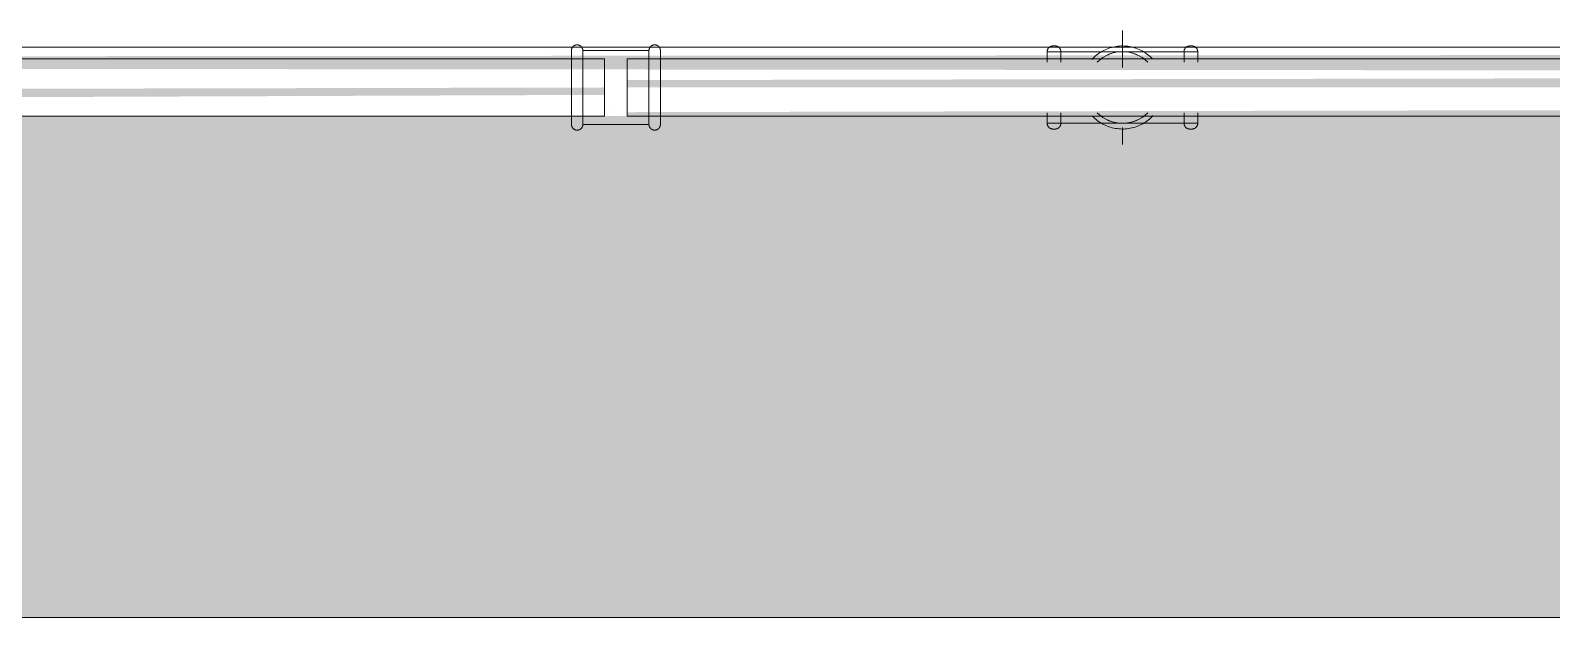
# Model space of a CAD drawing. Header units: metres. Extents: x 5 to 242, y -3 to 162.
# Drawn here: x 180.602 to 181.269, y 107.214 to 107.471 of the extents above; entities that cross this region are included whole.
import ezdxf

# ---------------------------------------------------------------- set-up
doc = ezdxf.new("R2010")
doc.units = ezdxf.units.M
doc.layers.add('1053_ARQ_BASE_MATADOURO_2_dwg', color=7, linetype='Continuous', lineweight=5, true_color=0x767676)
for name, color, linetype, lineweight in [('A-PISO', 7, 'Continuous', 5), ('A-WALL', 7, 'Continuous', 9), ('P-PIPE', 7, 'Continuous', 5), ('P-PIPE-CNTR', 7, 'Continuous', 5)]:
    doc.layers.add(name, color=color, linetype=linetype, lineweight=lineweight)

# ---------------------------------------------------------------- blocks, each defined once
blk = doc.blocks.new('AÇO_Luva - AÇO_Luva-V104-TÉRREO 1_20')
at = {"layer": 'P-PIPE'}
for p, q in [((0.005, 0.0162), (0.034, 0.0162)), ((0.005, 0.0162), (0.005, -0.0162)), ((0.005, 0.0162), (0.005, 0.01146)), ((0.034, 0.0162), (0.034, -0.0162)), ((0.034, 0.0162), (0.034, 0.01146)), ((0.005, -0.01146), (0.005, -0.0162)), ((0.034, -0.01146), (0.034, -0.0162)), ((0.034, -0.0162), (0.005, -0.0162))]:
    blk.add_line(p, q, dxfattribs=at)
at = {"layer": 'P-PIPE', "flags": 128}
for points in [[(0.005, 0.0162), (0.005, 0.0163), (0.00499, 0.0164), (0.00498, 0.0165), (0.00497, 0.0166), (0.00495, 0.0167), (0.00493, 0.01679), (0.0049, 0.01689), (0.00487, 0.01699), (0.00484, 0.01708), (0.0048, 0.01717), (0.00476, 0.01726), (0.00472, 0.01735), (0.00467, 0.01744), (0.00462, 0.01753), (0.00456, 0.01761), (0.00451, 0.01769), (0.00444, 0.01777), (0.00438, 0.01785), (0.00431, 0.01792), (0.00424, 0.01799), (0.00417, 0.01806), (0.00409, 0.01813), (0.00401, 0.01819), (0.00393, 0.01825), (0.00385, 0.0183), (0.00377, 0.01836), (0.00368, 0.0184), (0.00359, 0.01845), (0.0035, 0.01849), (0.00341, 0.01853), (0.00331, 0.01856), (0.00322, 0.0186), (0.00312, 0.01862), (0.00302, 0.01864), (0.00292, 0.01866), (0.00283, 0.01868), (0.00273, 0.01869), (0.00263, 0.0187), (0.00253, 0.0187), (0.00243, 0.0187), (0.00233, 0.01869), (0.00223, 0.01869), (0.00213, 0.01867), (0.00203, 0.01866), (0.00193, 0.01863), (0.00184, 0.01861), (0.00174, 0.01858), (0.00164, 0.01855), (0.00155, 0.01851), (0.00146, 0.01847), (0.00137, 0.01843), (0.00128, 0.01838), (0.00119, 0.01833), (0.00111, 0.01828), (0.00103, 0.01822), (0.00095, 0.01816), (0.00087, 0.0181), (0.0008, 0.01803), (0.00073, 0.01796), (0.00066, 0.01789), (0.00059, 0.01781), (0.00053, 0.01774), (0.00047, 0.01766), (0.00041, 0.01757), (0.00036, 0.01749), (0.00031, 0.0174), (0.00026, 0.01731), (0.00022, 0.01722), (0.00018, 0.01713), (0.00014, 0.01704), (0.00011, 0.01694), (0.00009, 0.01685), (0.00006, 0.01675), (0.00004, 0.01665), (0.00003, 0.01655), (0.00001, 0.01645), (0, 0.01635), (0, 0.01625), (0, 0.0162)], [(0, -0.01619), (0, -0.01615), (0, -0.01608), (0, -0.01599), (0, -0.01588), (0, -0.01574), (0, -0.01557), (0, -0.01538), (0, -0.01516), (0, -0.01492), (0, -0.01466), (0, -0.01437), (0, -0.01406), (0, -0.01373), (0, -0.01337), (0, -0.01299), (0, -0.0126), (0, -0.01218), (0, -0.01174), (0, -0.01129), (0, -0.01081), (0, -0.01032), (0, -0.00981), (0, -0.00929), (0, -0.00875), (0, -0.0082), (0, -0.00764), (0, -0.00706), (0, -0.00647), (0, -0.00587), (0, -0.00526), (0, -0.00464), (0, -0.00402), (0, -0.00339), (0, -0.00275), (0, -0.00211), (0, -0.00147), (0, -0.00082), (0, -0.00017), (0, 0.00047), (0, 0.00112), (0, 0.00177), (0, 0.00241), (0, 0.00305), (0, 0.00368), (0, 0.00431), (0, 0.00493), (0, 0.00554), (0, 0.00615), (0, 0.00674), (0, 0.00733), (0, 0.0079), (0, 0.00846), (0, 0.009), (0, 0.00953), (0, 0.01005), (0, 0.01055), (0, 0.01103), (0, 0.0115), (0, 0.01195), (0, 0.01237), (0, 0.01278), (0, 0.01317), (0, 0.01354), (0, 0.01388), (0, 0.0142), (0, 0.0145), (0, 0.01478), (0, 0.01503), (0, 0.01526), (0, 0.01547), (0, 0.01565), (0, 0.0158), (0, 0.01593), (0, 0.01604), (0, 0.01612), (0, 0.01617), (0, 0.0162)], [(0, 0.01619), (0, 0.01615), (0, 0.01608), (0, 0.01599), (0, 0.01588), (0, 0.01574), (0, 0.01557), (0, 0.01538), (0, 0.01516), (0, 0.01492), (0, 0.01466), (0, 0.01437), (0, 0.01406), (0, 0.01373), (0, 0.01337), (0, 0.01299), (0, 0.0126), (0, 0.01218)], [(0.005, 0.01237), (0.005, 0.01278), (0.005, 0.01317), (0.005, 0.01354), (0.005, 0.01388), (0.005, 0.0142), (0.005, 0.0145), (0.005, 0.01478), (0.005, 0.01503), (0.005, 0.01526), (0.005, 0.01547), (0.005, 0.01565), (0.005, 0.0158), (0.005, 0.01593), (0.005, 0.01604), (0.005, 0.01612), (0.005, 0.01617), (0.005, 0.0162)], [(0.005, 0.01619), (0.005, 0.01615), (0.005, 0.01608), (0.005, 0.01599), (0.005, 0.01588), (0.005, 0.01574), (0.005, 0.01557), (0.005, 0.01538), (0.005, 0.01516), (0.005, 0.01492), (0.005, 0.01466), (0.005, 0.01437), (0.005, 0.01406), (0.005, 0.01373), (0.005, 0.01337), (0.005, 0.01299), (0.005, 0.0126), (0.005, 0.01218), (0.005, 0.01174), (0.005, 0.01129), (0.005, 0.01081), (0.005, 0.01032), (0.005, 0.00981), (0.005, 0.00929), (0.005, 0.00875), (0.005, 0.0082), (0.005, 0.00764), (0.005, 0.00706), (0.005, 0.00647), (0.005, 0.00587), (0.005, 0.00526), (0.005, 0.00464), (0.005, 0.00402), (0.005, 0.00339), (0.005, 0.00275), (0.005, 0.00211), (0.005, 0.00147), (0.005, 0.00082), (0.005, 0.00017), (0.005, -0.00047), (0.005, -0.00112), (0.005, -0.00177), (0.005, -0.00241), (0.005, -0.00305), (0.005, -0.00368), (0.005, -0.00431), (0.005, -0.00493), (0.005, -0.00554), (0.005, -0.00615), (0.005, -0.00674), (0.005, -0.00733), (0.005, -0.0079), (0.005, -0.00846), (0.005, -0.009), (0.005, -0.00953), (0.005, -0.01005), (0.005, -0.01055), (0.005, -0.01103), (0.005, -0.0115), (0.005, -0.01195), (0.005, -0.01237), (0.005, -0.01278), (0.005, -0.01317), (0.005, -0.01354), (0.005, -0.01388), (0.005, -0.0142), (0.005, -0.0145), (0.005, -0.01478), (0.005, -0.01503), (0.005, -0.01526), (0.005, -0.01547), (0.005, -0.01565), (0.005, -0.0158), (0.005, -0.01593), (0.005, -0.01604), (0.005, -0.01612), (0.005, -0.01617), (0.005, -0.0162)], [(0.039, 0.0162), (0.039, 0.0163), (0.03899, 0.0164), (0.03898, 0.0165), (0.03897, 0.0166), (0.03895, 0.0167), (0.03893, 0.01679), (0.0389, 0.01689), (0.03887, 0.01699), (0.03884, 0.01708), (0.0388, 0.01717), (0.03876, 0.01726), (0.03872, 0.01735), (0.03867, 0.01744), (0.03862, 0.01753), (0.03856, 0.01761), (0.03851, 0.01769), (0.03844, 0.01777), (0.03838, 0.01785), (0.03831, 0.01792), (0.03824, 0.01799), (0.03817, 0.01806), (0.03809, 0.01813), (0.03801, 0.01819), (0.03793, 0.01825), (0.03785, 0.0183), (0.03777, 0.01836), (0.03768, 0.0184), (0.03759, 0.01845), (0.0375, 0.01849), (0.03741, 0.01853), (0.03731, 0.01856), (0.03722, 0.0186), (0.03712, 0.01862), (0.03702, 0.01864), (0.03692, 0.01866), (0.03683, 0.01868), (0.03673, 0.01869), (0.03663, 0.0187), (0.03653, 0.0187), (0.03643, 0.0187), (0.03633, 0.01869), (0.03623, 0.01869), (0.03613, 0.01867), (0.03603, 0.01866), (0.03593, 0.01863), (0.03584, 0.01861), (0.03574, 0.01858), (0.03564, 0.01855), (0.03555, 0.01851), (0.03546, 0.01847), (0.03537, 0.01843), (0.03528, 0.01838), (0.03519, 0.01833), (0.03511, 0.01828), (0.03503, 0.01822), (0.03495, 0.01816), (0.03487, 0.0181), (0.0348, 0.01803), (0.03473, 0.01796), (0.03466, 0.01789), (0.03459, 0.01781), (0.03453, 0.01774), (0.03447, 0.01766), (0.03441, 0.01757), (0.03436, 0.01749), (0.03431, 0.0174), (0.03426, 0.01731), (0.03422, 0.01722), (0.03418, 0.01713), (0.03414, 0.01704), (0.03411, 0.01694), (0.03409, 0.01685), (0.03406, 0.01675), (0.03404, 0.01665), (0.03403, 0.01655), (0.03401, 0.01645), (0.034, 0.01635), (0.034, 0.01625), (0.034, 0.0162)], [(0.034, -0.01619), (0.034, -0.01615), (0.034, -0.01608), (0.034, -0.01599), (0.034, -0.01588), (0.034, -0.01574), (0.034, -0.01557), (0.034, -0.01538), (0.034, -0.01516), (0.034, -0.01492), (0.034, -0.01466), (0.034, -0.01437), (0.034, -0.01406), (0.034, -0.01373), (0.034, -0.01337), (0.034, -0.01299), (0.034, -0.0126), (0.034, -0.01218), (0.034, -0.01174), (0.034, -0.01129), (0.034, -0.01081), (0.034, -0.01032), (0.034, -0.00981), (0.034, -0.00929), (0.034, -0.00875), (0.034, -0.0082), (0.034, -0.00764), (0.034, -0.00706), (0.034, -0.00647), (0.034, -0.00587), (0.034, -0.00526), (0.034, -0.00464), (0.034, -0.00402), (0.034, -0.00339), (0.034, -0.00275), (0.034, -0.00211), (0.034, -0.00147), (0.034, -0.00082), (0.034, -0.00017), (0.034, 0.00047), (0.034, 0.00112), (0.034, 0.00177), (0.034, 0.00241), (0.034, 0.00305), (0.034, 0.00368), (0.034, 0.00431), (0.034, 0.00493), (0.034, 0.00554), (0.034, 0.00615), (0.034, 0.00674), (0.034, 0.00733), (0.034, 0.0079), (0.034, 0.00846), (0.034, 0.009), (0.034, 0.00953), (0.034, 0.01005), (0.034, 0.01055), (0.034, 0.01103), (0.034, 0.0115), (0.034, 0.01195), (0.034, 0.01237), (0.034, 0.01278), (0.034, 0.01317), (0.034, 0.01354), (0.034, 0.01388), (0.034, 0.0142), (0.034, 0.0145), (0.034, 0.01478), (0.034, 0.01503), (0.034, 0.01526), (0.034, 0.01547), (0.034, 0.01565), (0.034, 0.0158), (0.034, 0.01593), (0.034, 0.01604), (0.034, 0.01612), (0.034, 0.01617), (0.034, 0.0162)], [(0.034, 0.01619), (0.034, 0.01615), (0.034, 0.01608), (0.034, 0.01599), (0.034, 0.01588), (0.034, 0.01574), (0.034, 0.01557), (0.034, 0.01538), (0.034, 0.01516), (0.034, 0.01492), (0.034, 0.01466), (0.034, 0.01437), (0.034, 0.01406), (0.034, 0.01373), (0.034, 0.01337), (0.034, 0.01299), (0.034, 0.0126), (0.034, 0.01218)], [(0.039, 0.01237), (0.039, 0.01278), (0.039, 0.01317), (0.039, 0.01354), (0.039, 0.01388), (0.039, 0.0142), (0.039, 0.0145), (0.039, 0.01478), (0.039, 0.01503), (0.039, 0.01526), (0.039, 0.01547), (0.039, 0.01565), (0.039, 0.0158), (0.039, 0.01593), (0.039, 0.01604), (0.039, 0.01612), (0.039, 0.01617), (0.039, 0.0162)], [(0.039, 0.01619), (0.039, 0.01615), (0.039, 0.01608), (0.039, 0.01599), (0.039, 0.01588), (0.039, 0.01574), (0.039, 0.01557), (0.039, 0.01538), (0.039, 0.01516), (0.039, 0.01492), (0.039, 0.01466), (0.039, 0.01437), (0.039, 0.01406), (0.039, 0.01373), (0.039, 0.01337), (0.039, 0.01299), (0.039, 0.0126), (0.039, 0.01218), (0.039, 0.01174), (0.039, 0.01129), (0.039, 0.01081), (0.039, 0.01032), (0.039, 0.00981), (0.039, 0.00929), (0.039, 0.00875), (0.039, 0.0082), (0.039, 0.00764), (0.039, 0.00706), (0.039, 0.00647), (0.039, 0.00587), (0.039, 0.00526), (0.039, 0.00464), (0.039, 0.00402), (0.039, 0.00339), (0.039, 0.00275), (0.039, 0.00211), (0.039, 0.00147), (0.039, 0.00082), (0.039, 0.00017), (0.039, -0.00047), (0.039, -0.00112), (0.039, -0.00177), (0.039, -0.00241), (0.039, -0.00305), (0.039, -0.00368), (0.039, -0.00431), (0.039, -0.00493), (0.039, -0.00554), (0.039, -0.00615), (0.039, -0.00674), (0.039, -0.00733), (0.039, -0.0079), (0.039, -0.00846), (0.039, -0.009), (0.039, -0.00953), (0.039, -0.01005), (0.039, -0.01055), (0.039, -0.01103), (0.039, -0.0115), (0.039, -0.01195), (0.039, -0.01237), (0.039, -0.01278), (0.039, -0.01317), (0.039, -0.01354), (0.039, -0.01388), (0.039, -0.0142), (0.039, -0.0145), (0.039, -0.01478), (0.039, -0.01503), (0.039, -0.01526), (0.039, -0.01547), (0.039, -0.01565), (0.039, -0.0158), (0.039, -0.01593), (0.039, -0.01604), (0.039, -0.01612), (0.039, -0.01617), (0.039, -0.0162)], [(0, -0.01237), (0, -0.01278), (0, -0.01317), (0, -0.01354), (0, -0.01388), (0, -0.0142), (0, -0.0145), (0, -0.01478), (0, -0.01503), (0, -0.01526), (0, -0.01547), (0, -0.01565), (0, -0.0158), (0, -0.01593), (0, -0.01604), (0, -0.01612), (0, -0.01617), (0, -0.0162)], [(0.005, -0.01619), (0.005, -0.01615), (0.005, -0.01608), (0.005, -0.01599), (0.005, -0.01588), (0.005, -0.01574), (0.005, -0.01557), (0.005, -0.01538), (0.005, -0.01516), (0.005, -0.01492), (0.005, -0.01466), (0.005, -0.01437), (0.005, -0.01406), (0.005, -0.01373), (0.005, -0.01337), (0.005, -0.01299), (0.005, -0.0126), (0.005, -0.01218)], [(0.034, -0.01237), (0.034, -0.01278), (0.034, -0.01317), (0.034, -0.01354), (0.034, -0.01388), (0.034, -0.0142), (0.034, -0.0145), (0.034, -0.01478), (0.034, -0.01503), (0.034, -0.01526), (0.034, -0.01547), (0.034, -0.01565), (0.034, -0.0158), (0.034, -0.01593), (0.034, -0.01604), (0.034, -0.01612), (0.034, -0.01617), (0.034, -0.0162)], [(0.039, -0.01619), (0.039, -0.01615), (0.039, -0.01608), (0.039, -0.01599), (0.039, -0.01588), (0.039, -0.01574), (0.039, -0.01557), (0.039, -0.01538), (0.039, -0.01516), (0.039, -0.01492), (0.039, -0.01466), (0.039, -0.01437), (0.039, -0.01406), (0.039, -0.01373), (0.039, -0.01337), (0.039, -0.01299), (0.039, -0.0126), (0.039, -0.01218)], [(0, -0.0162), (0, -0.0163), (0.00001, -0.0164), (0.00002, -0.0165), (0.00003, -0.0166), (0.00005, -0.0167), (0.00007, -0.01679), (0.0001, -0.01689), (0.00013, -0.01699), (0.00016, -0.01708), (0.0002, -0.01717), (0.00024, -0.01726), (0.00028, -0.01735), (0.00033, -0.01744), (0.00038, -0.01753)], [(0.00039, -0.01754), (0.00044, -0.01761), (0.00049, -0.01769), (0.00056, -0.01777), (0.00062, -0.01785), (0.00069, -0.01792), (0.00076, -0.01799), (0.00083, -0.01806), (0.00091, -0.01813), (0.00099, -0.01819), (0.00107, -0.01825), (0.00115, -0.0183), (0.00123, -0.01836), (0.00132, -0.0184), (0.00141, -0.01845), (0.0015, -0.01849), (0.00159, -0.01853), (0.00169, -0.01856), (0.00178, -0.0186), (0.00188, -0.01862), (0.00198, -0.01864), (0.00208, -0.01866), (0.00217, -0.01868), (0.00227, -0.01869), (0.00237, -0.0187), (0.00247, -0.0187), (0.00257, -0.0187), (0.00267, -0.01869), (0.00277, -0.01869), (0.00287, -0.01867), (0.00297, -0.01866), (0.00307, -0.01863), (0.00316, -0.01861), (0.00326, -0.01858), (0.00336, -0.01855), (0.00345, -0.01851), (0.00354, -0.01847), (0.00363, -0.01843), (0.00372, -0.01838), (0.00381, -0.01833), (0.00389, -0.01828), (0.00397, -0.01822), (0.00405, -0.01816), (0.00413, -0.0181), (0.0042, -0.01803), (0.00427, -0.01796), (0.00434, -0.01789), (0.00441, -0.01781), (0.00447, -0.01774), (0.00453, -0.01766), (0.00459, -0.01757), (0.00464, -0.01749), (0.00469, -0.0174), (0.00474, -0.01731), (0.00478, -0.01722), (0.00482, -0.01713), (0.00486, -0.01704), (0.00489, -0.01694), (0.00491, -0.01685), (0.00494, -0.01675), (0.00496, -0.01665), (0.00497, -0.01655), (0.00499, -0.01645), (0.005, -0.01635), (0.005, -0.01625), (0.005, -0.0162)], [(0.034, -0.0162), (0.034, -0.0163), (0.03401, -0.0164), (0.03402, -0.0165), (0.03403, -0.0166), (0.03405, -0.0167), (0.03407, -0.01679), (0.0341, -0.01689), (0.03413, -0.01699), (0.03416, -0.01708), (0.0342, -0.01717), (0.03424, -0.01726), (0.03428, -0.01735), (0.03433, -0.01744), (0.03438, -0.01753)], [(0.03439, -0.01754), (0.03444, -0.01761), (0.03449, -0.01769), (0.03456, -0.01777), (0.03462, -0.01785), (0.03469, -0.01792), (0.03476, -0.01799), (0.03483, -0.01806), (0.03491, -0.01813), (0.03499, -0.01819), (0.03507, -0.01825), (0.03515, -0.0183), (0.03523, -0.01836), (0.03532, -0.0184), (0.03541, -0.01845), (0.0355, -0.01849), (0.03559, -0.01853), (0.03569, -0.01856), (0.03578, -0.0186), (0.03588, -0.01862), (0.03598, -0.01864), (0.03608, -0.01866), (0.03617, -0.01868), (0.03627, -0.01869), (0.03637, -0.0187), (0.03647, -0.0187), (0.03657, -0.0187), (0.03667, -0.01869), (0.03677, -0.01869), (0.03687, -0.01867), (0.03697, -0.01866), (0.03707, -0.01863), (0.03716, -0.01861), (0.03726, -0.01858), (0.03736, -0.01855), (0.03745, -0.01851), (0.03754, -0.01847), (0.03763, -0.01843), (0.03772, -0.01838), (0.03781, -0.01833), (0.03789, -0.01828), (0.03797, -0.01822), (0.03805, -0.01816), (0.03813, -0.0181), (0.0382, -0.01803), (0.03827, -0.01796), (0.03834, -0.01789), (0.03841, -0.01781), (0.03847, -0.01774), (0.03853, -0.01766), (0.03859, -0.01757), (0.03864, -0.01749), (0.03869, -0.0174), (0.03874, -0.01731), (0.03878, -0.01722), (0.03882, -0.01713), (0.03886, -0.01704), (0.03889, -0.01694), (0.03891, -0.01685), (0.03894, -0.01675), (0.03896, -0.01665), (0.03897, -0.01655), (0.03899, -0.01645), (0.039, -0.01635), (0.039, -0.01625), (0.039, -0.0162)]]:
    blk.add_lwpolyline(points, dxfattribs=at)
blk = doc.blocks.new('1053_ARQ_BASE_MATADOURO_2_dwg-3637054-TÉRREO 1_20')
at = {"layer": 'A-PISO', "color": 253, "true_color": 0xaaaaaa, "flags": 128}
blk.add_lwpolyline([(143.43195, 74.02815), (159.53941, 74.02815), (159.53941, 74.27815), (143.43195, 74.27815)], dxfattribs=at)

msp = doc.modelspace()

# ---------------------------------------------------------------- hatches: boundary and pattern name
at = {"layer": 'A-WALL', "true_color": 0xffd4aa, "transparency": 33554483}
h = msp.add_hatch(color=41, dxfattribs=at)
h.paths.add_polyline_path([(166.2829, 107.21418), (169.35453, 107.21418), (169.35453, 107.43398), (168.11429, 107.44325), (168.11429, 107.45898), (166.2829, 107.46418)])
h.paths.add_polyline_path([(169.83072, 107.21418), (185.93817, 107.21418), (185.93817, 107.46418), (170.64829, 107.45273), (170.64829, 107.43398), (169.83072, 107.42894)])
h.paths.add_polyline_path([(185.90221, 107.42968), (185.88838, 107.45273), (185.90865, 107.45531), (185.90216, 107.43398)])
h.paths.add_polyline_path([(170.71429, 107.43398), (170.71429, 107.45898), (173.24829, 107.44972), (173.24829, 107.43398), (170.7731, 107.43398)])
h.paths.add_polyline_path([(173.31429, 107.43398), (173.31429, 107.45898), (175.86179, 107.44972), (175.86179, 107.43398), (173.32774, 107.43398)])
h.paths.add_polyline_path([(175.90009, 107.43398), (175.90079, 107.45898), (185.87868, 107.44972), (185.87868, 107.43398), (175.90079, 107.43398)])
h.paths.add_polyline_path([(166.7607, 107.43398), (166.7607, 107.45898), (168.04829, 107.44972), (168.04829, 107.43398), (166.94115, 107.43398)])
at = {"layer": 'P-PIPE', "true_color": 0xc0c0c0}
for points in [[(176.52104, 107.44648), (180.85418, 107.45731), (180.85418, 107.45898), (175.90009, 107.44972), (175.90009, 107.44648)], [(182.90763, 107.44648), (185.87868, 107.45731), (185.87868, 107.45898), (180.86418, 107.44972), (180.86418, 107.44648), (182.26897, 107.44648)], [(178.44829, 107.43398), (180.85418, 107.44325), (180.85418, 107.44648), (175.90009, 107.43566), (175.90079, 107.43398), (178.43701, 107.43398)], [(180.85418, 107.43398), (180.86418, 107.44348), (180.85418, 107.43402)], [(182.90763, 107.43398), (185.87868, 107.44325), (185.87868, 107.44648), (180.86418, 107.43566), (180.86418, 107.43398), (182.26897, 107.43398)]]:
    msp.add_hatch(color=9, dxfattribs=at).paths.add_polyline_path(points)

# ---------------------------------------------------------------- linework, layer by layer
at = {"layer": 'A-WALL', "color": 253, "true_color": 0xaaaaaa}
for p, q in [((185.93817, 107.46418), (169.83072, 107.46418)), ((169.83072, 107.21418), (185.93817, 107.21418))]:
    msp.add_line(p, q, dxfattribs=at)
at = {"layer": 'P-PIPE'}
for p, q in [((181.11429, 107.46218), (181.04829, 107.46218)), ((181.04829, 107.46218), (181.04829, 107.46008)), ((181.04829, 107.46218), (181.04829, 107.45759)), ((181.11429, 107.46218), (181.04829, 107.46218)), ((181.04829, 107.46218), (181.04829, 107.46008)), ((181.04829, 107.46218), (181.04829, 107.45759)), ((181.05179, 107.46468), (181.05079, 107.46468)), ((181.05179, 107.46468), (181.05079, 107.46468)), ((181.05429, 107.46218), (181.05429, 107.45759)), ((181.05429, 107.46218), (181.05429, 107.45759)), ((181.10829, 107.45759), (181.10829, 107.46218)), ((181.10829, 107.45759), (181.10829, 107.46218)), ((181.11179, 107.46468), (181.11079, 107.46468)), ((181.11179, 107.46468), (181.11079, 107.46468)), ((181.11429, 107.46008), (181.11429, 107.46218)), ((181.11429, 107.45759), (181.11429, 107.46218)), ((181.11429, 107.46008), (181.11429, 107.46218)), ((181.11429, 107.45759), (181.11429, 107.46218)), ((180.85418, 107.45898), (175.90009, 107.45898)), ((180.85418, 107.43398), (180.85418, 107.45898)), ((185.87868, 107.45898), (180.86418, 107.45898)), ((180.86418, 107.45898), (180.86418, 107.43398)), ((181.04829, 107.43538), (181.04829, 107.43078)), ((181.04829, 107.43538), (181.04829, 107.43078)), ((181.05429, 107.43538), (181.05429, 107.43078)), ((181.05429, 107.43538), (181.05429, 107.43078)), ((181.10829, 107.43078), (181.10829, 107.43538)), ((181.10829, 107.43078), (181.10829, 107.43538)), ((181.11429, 107.43078), (181.11429, 107.43538)), ((181.11429, 107.43078), (181.11429, 107.43538)), ((175.90009, 107.43398), (180.85418, 107.43398)), ((180.86418, 107.43398), (185.87868, 107.43398)), ((181.04829, 107.43289), (181.04829, 107.43078)), ((181.04829, 107.43289), (181.04829, 107.43078)), ((181.04829, 107.43078), (181.11429, 107.43078)), ((181.04829, 107.43078), (181.11429, 107.43078)), ((181.05079, 107.42828), (181.05179, 107.42828)), ((181.05079, 107.42828), (181.05179, 107.42828)), ((181.11079, 107.42828), (181.11179, 107.42828)), ((181.11079, 107.42828), (181.11179, 107.42828)), ((181.11429, 107.43078), (181.11429, 107.43289)), ((181.11429, 107.43078), (181.11429, 107.43289))]:
    msp.add_line(p, q, dxfattribs=at)
at = {"layer": 'P-PIPE', "flags": 128}
for points in [[(181.04829, 107.46218), (181.04829, 107.46228), (181.0483, 107.46238), (181.04831, 107.46248), (181.04832, 107.46258), (181.04834, 107.46268), (181.04836, 107.46278), (181.04839, 107.46288), (181.04841, 107.46297), (181.04845, 107.46307), (181.04849, 107.46316), (181.04853, 107.46325), (181.04857, 107.46334), (181.04862, 107.46343), (181.04867, 107.46351), (181.04872, 107.4636), (181.04878, 107.46368), (181.04884, 107.46376), (181.04891, 107.46383), (181.04898, 107.46391), (181.04905, 107.46398), (181.04912, 107.46405), (181.0492, 107.46411), (181.04927, 107.46417), (181.04935, 107.46423), (181.04944, 107.46429), (181.04952, 107.46434), (181.04961, 107.46439), (181.0497, 107.46443), (181.04979, 107.46448), (181.04988, 107.46451), (181.04998, 107.46455), (181.05007, 107.46458), (181.05017, 107.46461), (181.05026, 107.46463), (181.05036, 107.46465), (181.05046, 107.46466), (181.05056, 107.46467), (181.05066, 107.46468), (181.05076, 107.46468), (181.05079, 107.46468)], [(181.04829, 107.46218), (181.04829, 107.46228), (181.0483, 107.46238), (181.04831, 107.46248), (181.04832, 107.46258), (181.04834, 107.46268), (181.04836, 107.46278), (181.04839, 107.46288), (181.04841, 107.46297), (181.04845, 107.46307), (181.04849, 107.46316), (181.04853, 107.46325), (181.04857, 107.46334), (181.04862, 107.46343), (181.04867, 107.46351), (181.04872, 107.4636), (181.04878, 107.46368), (181.04884, 107.46376), (181.04891, 107.46383), (181.04898, 107.46391), (181.04905, 107.46398), (181.04912, 107.46405), (181.0492, 107.46411), (181.04927, 107.46417), (181.04935, 107.46423), (181.04944, 107.46429), (181.04952, 107.46434), (181.04961, 107.46439), (181.0497, 107.46443), (181.04979, 107.46448), (181.04988, 107.46451), (181.04998, 107.46455), (181.05007, 107.46458), (181.05017, 107.46461), (181.05026, 107.46463), (181.05036, 107.46465), (181.05046, 107.46466), (181.05056, 107.46467), (181.05066, 107.46468), (181.05076, 107.46468), (181.05079, 107.46468)], [(181.04829, 107.46217), (181.04829, 107.46213), (181.04829, 107.46207), (181.04829, 107.46198), (181.04829, 107.46187), (181.04829, 107.46173), (181.04829, 107.46157), (181.04829, 107.46139), (181.04829, 107.46118), (181.04829, 107.46095), (181.04829, 107.46069), (181.04829, 107.46041), (181.04829, 107.46011), (181.04829, 107.45979), (181.04829, 107.45944), (181.04829, 107.45908)], [(181.04829, 107.46217), (181.04829, 107.46213), (181.04829, 107.46207), (181.04829, 107.46198), (181.04829, 107.46187), (181.04829, 107.46173), (181.04829, 107.46157), (181.04829, 107.46139), (181.04829, 107.46118), (181.04829, 107.46095), (181.04829, 107.46069), (181.04829, 107.46041), (181.04829, 107.46011), (181.04829, 107.45979), (181.04829, 107.45944), (181.04829, 107.45908)], [(181.04829, 107.45898), (181.04829, 107.45935), (181.04829, 107.4597), (181.04829, 107.46002), (181.04829, 107.46033), (181.04829, 107.46062), (181.04829, 107.46088), (181.04829, 107.46112), (181.04829, 107.46133), (181.04829, 107.46153), (181.04829, 107.46169), (181.04829, 107.46184), (181.04829, 107.46196), (181.04829, 107.46205), (181.04829, 107.46212), (181.04829, 107.46216)], [(181.04829, 107.45898), (181.04829, 107.45935), (181.04829, 107.4597), (181.04829, 107.46002), (181.04829, 107.46033), (181.04829, 107.46062), (181.04829, 107.46088), (181.04829, 107.46112), (181.04829, 107.46133), (181.04829, 107.46153), (181.04829, 107.46169), (181.04829, 107.46184), (181.04829, 107.46196), (181.04829, 107.46205), (181.04829, 107.46212), (181.04829, 107.46216)], [(181.05179, 107.46468), (181.05189, 107.46468), (181.05199, 107.46468), (181.05209, 107.46467), (181.05219, 107.46465), (181.05228, 107.46463), (181.05238, 107.46461), (181.05248, 107.46459), (181.05257, 107.46456), (181.05267, 107.46452), (181.05276, 107.46449), (181.05285, 107.46445), (181.05294, 107.4644), (181.05303, 107.46435), (181.05312, 107.4643), (181.0532, 107.46425), (181.05328, 107.46419), (181.05336, 107.46413), (181.05344, 107.46406), (181.05351, 107.464), (181.05358, 107.46393), (181.05365, 107.46385), (181.05371, 107.46378), (181.05378, 107.4637), (181.05384, 107.46362), (181.05389, 107.46354), (181.05394, 107.46345), (181.05399, 107.46336), (181.05404, 107.46327), (181.05408, 107.46318), (181.05412, 107.46309), (181.05415, 107.463), (181.05418, 107.4629), (181.05421, 107.4628), (181.05423, 107.46271), (181.05425, 107.46261), (181.05427, 107.46251), (181.05428, 107.46241), (181.05428, 107.46231), (181.05429, 107.46221), (181.05429, 107.46218)], [(181.05179, 107.46468), (181.05189, 107.46468), (181.05199, 107.46468), (181.05209, 107.46467), (181.05219, 107.46465), (181.05228, 107.46463), (181.05238, 107.46461), (181.05248, 107.46459), (181.05257, 107.46456), (181.05267, 107.46452), (181.05276, 107.46449), (181.05285, 107.46445), (181.05294, 107.4644), (181.05303, 107.46435), (181.05312, 107.4643), (181.0532, 107.46425), (181.05328, 107.46419), (181.05336, 107.46413), (181.05344, 107.46406), (181.05351, 107.464), (181.05358, 107.46393), (181.05365, 107.46385), (181.05371, 107.46378), (181.05378, 107.4637), (181.05384, 107.46362), (181.05389, 107.46354), (181.05394, 107.46345), (181.05399, 107.46336), (181.05404, 107.46327), (181.05408, 107.46318), (181.05412, 107.46309), (181.05415, 107.463), (181.05418, 107.4629), (181.05421, 107.4628), (181.05423, 107.46271), (181.05425, 107.46261), (181.05427, 107.46251), (181.05428, 107.46241), (181.05428, 107.46231), (181.05429, 107.46221), (181.05429, 107.46218)], [(181.05429, 107.46217), (181.05429, 107.46213), (181.05429, 107.46207), (181.05429, 107.46198), (181.05429, 107.46187), (181.05429, 107.46173), (181.05429, 107.46157), (181.05429, 107.46139), (181.05429, 107.46118), (181.05429, 107.46095), (181.05429, 107.46069), (181.05429, 107.46041), (181.05429, 107.46011), (181.05429, 107.45979), (181.05429, 107.45944), (181.05429, 107.45908)], [(181.05429, 107.46217), (181.05429, 107.46213), (181.05429, 107.46207), (181.05429, 107.46198), (181.05429, 107.46187), (181.05429, 107.46173), (181.05429, 107.46157), (181.05429, 107.46139), (181.05429, 107.46118), (181.05429, 107.46095), (181.05429, 107.46069), (181.05429, 107.46041), (181.05429, 107.46011), (181.05429, 107.45979), (181.05429, 107.45944), (181.05429, 107.45908)], [(181.05429, 107.45898), (181.05429, 107.45935), (181.05429, 107.4597), (181.05429, 107.46002), (181.05429, 107.46033), (181.05429, 107.46062), (181.05429, 107.46088), (181.05429, 107.46112), (181.05429, 107.46133), (181.05429, 107.46153), (181.05429, 107.46169), (181.05429, 107.46184), (181.05429, 107.46196), (181.05429, 107.46205), (181.05429, 107.46212), (181.05429, 107.46216)], [(181.05429, 107.45898), (181.05429, 107.45935), (181.05429, 107.4597), (181.05429, 107.46002), (181.05429, 107.46033), (181.05429, 107.46062), (181.05429, 107.46088), (181.05429, 107.46112), (181.05429, 107.46133), (181.05429, 107.46153), (181.05429, 107.46169), (181.05429, 107.46184), (181.05429, 107.46196), (181.05429, 107.46205), (181.05429, 107.46212), (181.05429, 107.46216)], [(181.09448, 107.45902), (181.09397, 107.45954), (181.09344, 107.46004), (181.09288, 107.46051), (181.09231, 107.46096), (181.09173, 107.46139), (181.09112, 107.4618), (181.0905, 107.46218), (181.08987, 107.46254), (181.08922, 107.46287), (181.08856, 107.46317), (181.08788, 107.46345), (181.0872, 107.4637), (181.08651, 107.46392), (181.0858, 107.46411), (181.0851, 107.46428), (181.08438, 107.46442), (181.08366, 107.46453), (181.08294, 107.46461), (181.08221, 107.46466), (181.08148, 107.46468), (181.08076, 107.46468), (181.08003, 107.46464), (181.0793, 107.46458), (181.07858, 107.46448), (181.07787, 107.46436), (181.07715, 107.46421), (181.07645, 107.46403), (181.07575, 107.46382), (181.07506, 107.46359), (181.07438, 107.46332), (181.07371, 107.46303), (181.07306, 107.46272), (181.07242, 107.46238), (181.07179, 107.46201), (181.07117, 107.46162), (181.07058, 107.4612), (181.07, 107.46076), (181.06944, 107.4603), (181.06889, 107.45981), (181.06837, 107.4593), (181.06787, 107.45878)], [(181.09448, 107.45902), (181.09397, 107.45954), (181.09344, 107.46004), (181.09288, 107.46051), (181.09231, 107.46096), (181.09173, 107.46139), (181.09112, 107.4618), (181.0905, 107.46218), (181.08987, 107.46254), (181.08922, 107.46287), (181.08856, 107.46317), (181.08788, 107.46345), (181.0872, 107.4637), (181.08651, 107.46392), (181.0858, 107.46411), (181.0851, 107.46428), (181.08438, 107.46442), (181.08366, 107.46453), (181.08294, 107.46461), (181.08221, 107.46466), (181.08148, 107.46468), (181.08076, 107.46468), (181.08003, 107.46464), (181.0793, 107.46458), (181.07858, 107.46448), (181.07787, 107.46436), (181.07715, 107.46421), (181.07645, 107.46403), (181.07575, 107.46382), (181.07506, 107.46359), (181.07438, 107.46332), (181.07371, 107.46303), (181.07306, 107.46272), (181.07242, 107.46238), (181.07179, 107.46201), (181.07117, 107.46162), (181.07058, 107.4612), (181.07, 107.46076), (181.06944, 107.4603), (181.06889, 107.45981), (181.06837, 107.4593), (181.06787, 107.45878)], [(181.10829, 107.46218), (181.10829, 107.46228), (181.1083, 107.46238), (181.10831, 107.46248), (181.10832, 107.46258), (181.10834, 107.46268), (181.10836, 107.46278), (181.10839, 107.46288), (181.10841, 107.46297), (181.10845, 107.46307), (181.10849, 107.46316), (181.10853, 107.46325), (181.10857, 107.46334), (181.10862, 107.46343), (181.10867, 107.46351), (181.10872, 107.4636), (181.10878, 107.46368), (181.10884, 107.46376), (181.10891, 107.46383), (181.10898, 107.46391), (181.10905, 107.46398), (181.10912, 107.46405), (181.1092, 107.46411), (181.10927, 107.46417), (181.10935, 107.46423), (181.10944, 107.46429), (181.10952, 107.46434), (181.10961, 107.46439), (181.1097, 107.46443), (181.10979, 107.46448), (181.10988, 107.46451), (181.10998, 107.46455), (181.11007, 107.46458), (181.11017, 107.46461), (181.11026, 107.46463), (181.11036, 107.46465), (181.11046, 107.46466), (181.11056, 107.46467), (181.11066, 107.46468), (181.11076, 107.46468), (181.11079, 107.46468)], [(181.10829, 107.46218), (181.10829, 107.46228), (181.1083, 107.46238), (181.10831, 107.46248), (181.10832, 107.46258), (181.10834, 107.46268), (181.10836, 107.46278), (181.10839, 107.46288), (181.10841, 107.46297), (181.10845, 107.46307), (181.10849, 107.46316), (181.10853, 107.46325), (181.10857, 107.46334), (181.10862, 107.46343), (181.10867, 107.46351), (181.10872, 107.4636), (181.10878, 107.46368), (181.10884, 107.46376), (181.10891, 107.46383), (181.10898, 107.46391), (181.10905, 107.46398), (181.10912, 107.46405), (181.1092, 107.46411), (181.10927, 107.46417), (181.10935, 107.46423), (181.10944, 107.46429), (181.10952, 107.46434), (181.10961, 107.46439), (181.1097, 107.46443), (181.10979, 107.46448), (181.10988, 107.46451), (181.10998, 107.46455), (181.11007, 107.46458), (181.11017, 107.46461), (181.11026, 107.46463), (181.11036, 107.46465), (181.11046, 107.46466), (181.11056, 107.46467), (181.11066, 107.46468), (181.11076, 107.46468), (181.11079, 107.46468)], [(181.10829, 107.46217), (181.10829, 107.46213), (181.10829, 107.46207), (181.10829, 107.46198), (181.10829, 107.46187), (181.10829, 107.46173), (181.10829, 107.46157), (181.10829, 107.46139), (181.10829, 107.46118), (181.10829, 107.46095), (181.10829, 107.46069), (181.10829, 107.46041), (181.10829, 107.46011), (181.10829, 107.45979), (181.10829, 107.45944), (181.10829, 107.45908)], [(181.10829, 107.46217), (181.10829, 107.46213), (181.10829, 107.46207), (181.10829, 107.46198), (181.10829, 107.46187), (181.10829, 107.46173), (181.10829, 107.46157), (181.10829, 107.46139), (181.10829, 107.46118), (181.10829, 107.46095), (181.10829, 107.46069), (181.10829, 107.46041), (181.10829, 107.46011), (181.10829, 107.45979), (181.10829, 107.45944), (181.10829, 107.45908)], [(181.10829, 107.45898), (181.10829, 107.45935), (181.10829, 107.4597), (181.10829, 107.46002), (181.10829, 107.46033), (181.10829, 107.46062), (181.10829, 107.46088), (181.10829, 107.46112), (181.10829, 107.46133), (181.10829, 107.46153), (181.10829, 107.46169), (181.10829, 107.46184), (181.10829, 107.46196), (181.10829, 107.46205), (181.10829, 107.46212), (181.10829, 107.46216)], [(181.10829, 107.45898), (181.10829, 107.45935), (181.10829, 107.4597), (181.10829, 107.46002), (181.10829, 107.46033), (181.10829, 107.46062), (181.10829, 107.46088), (181.10829, 107.46112), (181.10829, 107.46133), (181.10829, 107.46153), (181.10829, 107.46169), (181.10829, 107.46184), (181.10829, 107.46196), (181.10829, 107.46205), (181.10829, 107.46212), (181.10829, 107.46216)], [(181.11179, 107.46468), (181.11189, 107.46468), (181.11199, 107.46468), (181.11209, 107.46467), (181.11219, 107.46465), (181.11228, 107.46463), (181.11238, 107.46461), (181.11248, 107.46459), (181.11257, 107.46456), (181.11267, 107.46452), (181.11276, 107.46449), (181.11285, 107.46445), (181.11294, 107.4644), (181.11303, 107.46435), (181.11312, 107.4643), (181.1132, 107.46425), (181.11328, 107.46419), (181.11336, 107.46413), (181.11344, 107.46406), (181.11351, 107.464), (181.11358, 107.46393), (181.11365, 107.46385), (181.11371, 107.46378), (181.11378, 107.4637), (181.11384, 107.46362), (181.11389, 107.46354), (181.11394, 107.46345), (181.11399, 107.46336), (181.11404, 107.46327), (181.11408, 107.46318), (181.11412, 107.46309), (181.11415, 107.463), (181.11418, 107.4629), (181.11421, 107.4628), (181.11423, 107.46271), (181.11425, 107.46261), (181.11427, 107.46251), (181.11428, 107.46241), (181.11428, 107.46231), (181.11429, 107.46221), (181.11429, 107.46218)], [(181.11179, 107.46468), (181.11189, 107.46468), (181.11199, 107.46468), (181.11209, 107.46467), (181.11219, 107.46465), (181.11228, 107.46463), (181.11238, 107.46461), (181.11248, 107.46459), (181.11257, 107.46456), (181.11267, 107.46452), (181.11276, 107.46449), (181.11285, 107.46445), (181.11294, 107.4644), (181.11303, 107.46435), (181.11312, 107.4643), (181.1132, 107.46425), (181.11328, 107.46419), (181.11336, 107.46413), (181.11344, 107.46406), (181.11351, 107.464), (181.11358, 107.46393), (181.11365, 107.46385), (181.11371, 107.46378), (181.11378, 107.4637), (181.11384, 107.46362), (181.11389, 107.46354), (181.11394, 107.46345), (181.11399, 107.46336), (181.11404, 107.46327), (181.11408, 107.46318), (181.11412, 107.46309), (181.11415, 107.463), (181.11418, 107.4629), (181.11421, 107.4628), (181.11423, 107.46271), (181.11425, 107.46261), (181.11427, 107.46251), (181.11428, 107.46241), (181.11428, 107.46231), (181.11429, 107.46221), (181.11429, 107.46218)], [(181.11429, 107.46217), (181.11429, 107.46213), (181.11429, 107.46207), (181.11429, 107.46198), (181.11429, 107.46187), (181.11429, 107.46173), (181.11429, 107.46157), (181.11429, 107.46139), (181.11429, 107.46118), (181.11429, 107.46095), (181.11429, 107.46069), (181.11429, 107.46041), (181.11429, 107.46011), (181.11429, 107.45979), (181.11429, 107.45944), (181.11429, 107.45908)], [(181.11429, 107.46217), (181.11429, 107.46213), (181.11429, 107.46207), (181.11429, 107.46198), (181.11429, 107.46187), (181.11429, 107.46173), (181.11429, 107.46157), (181.11429, 107.46139), (181.11429, 107.46118), (181.11429, 107.46095), (181.11429, 107.46069), (181.11429, 107.46041), (181.11429, 107.46011), (181.11429, 107.45979), (181.11429, 107.45944), (181.11429, 107.45908)], [(181.11429, 107.45898), (181.11429, 107.45935), (181.11429, 107.4597), (181.11429, 107.46002), (181.11429, 107.46033), (181.11429, 107.46062), (181.11429, 107.46088), (181.11429, 107.46112), (181.11429, 107.46133), (181.11429, 107.46153), (181.11429, 107.46169), (181.11429, 107.46184), (181.11429, 107.46196), (181.11429, 107.46205), (181.11429, 107.46212), (181.11429, 107.46216)], [(181.11429, 107.45898), (181.11429, 107.45935), (181.11429, 107.4597), (181.11429, 107.46002), (181.11429, 107.46033), (181.11429, 107.46062), (181.11429, 107.46088), (181.11429, 107.46112), (181.11429, 107.46133), (181.11429, 107.46153), (181.11429, 107.46169), (181.11429, 107.46184), (181.11429, 107.46196), (181.11429, 107.46205), (181.11429, 107.46212), (181.11429, 107.46216)], [(181.04829, 107.43399), (181.04829, 107.43362), (181.04829, 107.43327), (181.04829, 107.43294), (181.04829, 107.43264), (181.04829, 107.43235), (181.04829, 107.43209), (181.04829, 107.43185), (181.04829, 107.43164), (181.04829, 107.43144), (181.04829, 107.43128), (181.04829, 107.43113), (181.04829, 107.43101), (181.04829, 107.43092), (181.04829, 107.43085), (181.04829, 107.4308)], [(181.04829, 107.43399), (181.04829, 107.43362), (181.04829, 107.43327), (181.04829, 107.43294), (181.04829, 107.43264), (181.04829, 107.43235), (181.04829, 107.43209), (181.04829, 107.43185), (181.04829, 107.43164), (181.04829, 107.43144), (181.04829, 107.43128), (181.04829, 107.43113), (181.04829, 107.43101), (181.04829, 107.43092), (181.04829, 107.43085), (181.04829, 107.4308)], [(181.04829, 107.4308), (181.04829, 107.43083), (181.04829, 107.4309), (181.04829, 107.43098), (181.04829, 107.4311), (181.04829, 107.43123), (181.04829, 107.4314), (181.04829, 107.43158), (181.04829, 107.43179), (181.04829, 107.43202), (181.04829, 107.43228), (181.04829, 107.43256), (181.04829, 107.43286), (181.04829, 107.43318), (181.04829, 107.43353), (181.04829, 107.43389)], [(181.04829, 107.4308), (181.04829, 107.43083), (181.04829, 107.4309), (181.04829, 107.43098), (181.04829, 107.4311), (181.04829, 107.43123), (181.04829, 107.4314), (181.04829, 107.43158), (181.04829, 107.43179), (181.04829, 107.43202), (181.04829, 107.43228), (181.04829, 107.43256), (181.04829, 107.43286), (181.04829, 107.43318), (181.04829, 107.43353), (181.04829, 107.43389)], [(181.05079, 107.42828), (181.05069, 107.42829), (181.05059, 107.42829), (181.05049, 107.4283), (181.05039, 107.42832), (181.05029, 107.42833), (181.05019, 107.42836), (181.0501, 107.42838), (181.05, 107.42841), (181.04991, 107.42844), (181.04981, 107.42848), (181.04972, 107.42852), (181.04963, 107.42857), (181.04955, 107.42861), (181.04946, 107.42867), (181.04938, 107.42872), (181.0493, 107.42878), (181.04922, 107.42884), (181.04914, 107.4289), (181.04907, 107.42897), (181.04899, 107.42904), (181.04893, 107.42912), (181.04886, 107.42919), (181.0488, 107.42927), (181.04874, 107.42935), (181.04868, 107.42943), (181.04863, 107.42952), (181.04858, 107.42961), (181.04854, 107.4297), (181.0485, 107.42979), (181.04846, 107.42988), (181.04842, 107.42997), (181.04839, 107.43007), (181.04837, 107.43016), (181.04834, 107.43026), (181.04832, 107.43036), (181.04831, 107.43046), (181.0483, 107.43056), (181.04829, 107.43066), (181.04829, 107.43076), (181.04829, 107.43078)], [(181.05079, 107.42828), (181.05069, 107.42829), (181.05059, 107.42829), (181.05049, 107.4283), (181.05039, 107.42832), (181.05029, 107.42833), (181.05019, 107.42836), (181.0501, 107.42838), (181.05, 107.42841), (181.04991, 107.42844), (181.04981, 107.42848), (181.04972, 107.42852), (181.04963, 107.42857), (181.04955, 107.42861), (181.04946, 107.42867), (181.04938, 107.42872), (181.0493, 107.42878), (181.04922, 107.42884), (181.04914, 107.4289), (181.04907, 107.42897), (181.04899, 107.42904), (181.04893, 107.42912), (181.04886, 107.42919), (181.0488, 107.42927), (181.04874, 107.42935), (181.04868, 107.42943), (181.04863, 107.42952), (181.04858, 107.42961), (181.04854, 107.4297), (181.0485, 107.42979), (181.04846, 107.42988), (181.04842, 107.42997), (181.04839, 107.43007), (181.04837, 107.43016), (181.04834, 107.43026), (181.04832, 107.43036), (181.04831, 107.43046), (181.0483, 107.43056), (181.04829, 107.43066), (181.04829, 107.43076), (181.04829, 107.43078)], [(181.05429, 107.43078), (181.05429, 107.43068), (181.05428, 107.43058), (181.05427, 107.43049), (181.05426, 107.43039), (181.05424, 107.43029), (181.05422, 107.43019), (181.05419, 107.43009), (181.05416, 107.43), (181.05413, 107.4299), (181.05409, 107.42981), (181.05405, 107.42972), (181.05401, 107.42963), (181.05396, 107.42954), (181.05391, 107.42946), (181.05385, 107.42937), (181.05379, 107.42929), (181.05373, 107.42921), (181.05367, 107.42914), (181.0536, 107.42906), (181.05353, 107.42899), (181.05346, 107.42892), (181.05338, 107.42886), (181.0533, 107.4288), (181.05322, 107.42874), (181.05314, 107.42868), (181.05305, 107.42863), (181.05297, 107.42858), (181.05288, 107.42853), (181.05279, 107.42849), (181.05269, 107.42845), (181.0526, 107.42842), (181.0525, 107.42839), (181.05241, 107.42836), (181.05231, 107.42834), (181.05221, 107.42832), (181.05211, 107.42831), (181.05201, 107.42829), (181.05192, 107.42829), (181.05182, 107.42828), (181.05179, 107.42828)], [(181.05429, 107.43078), (181.05429, 107.43068), (181.05428, 107.43058), (181.05427, 107.43049), (181.05426, 107.43039), (181.05424, 107.43029), (181.05422, 107.43019), (181.05419, 107.43009), (181.05416, 107.43), (181.05413, 107.4299), (181.05409, 107.42981), (181.05405, 107.42972), (181.05401, 107.42963), (181.05396, 107.42954), (181.05391, 107.42946), (181.05385, 107.42937), (181.05379, 107.42929), (181.05373, 107.42921), (181.05367, 107.42914), (181.0536, 107.42906), (181.05353, 107.42899), (181.05346, 107.42892), (181.05338, 107.42886), (181.0533, 107.4288), (181.05322, 107.42874), (181.05314, 107.42868), (181.05305, 107.42863), (181.05297, 107.42858), (181.05288, 107.42853), (181.05279, 107.42849), (181.05269, 107.42845), (181.0526, 107.42842), (181.0525, 107.42839), (181.05241, 107.42836), (181.05231, 107.42834), (181.05221, 107.42832), (181.05211, 107.42831), (181.05201, 107.42829), (181.05192, 107.42829), (181.05182, 107.42828), (181.05179, 107.42828)], [(181.05429, 107.43399), (181.05429, 107.43362), (181.05429, 107.43327), (181.05429, 107.43294), (181.05429, 107.43264), (181.05429, 107.43235), (181.05429, 107.43209), (181.05429, 107.43185), (181.05429, 107.43164), (181.05429, 107.43144), (181.05429, 107.43128), (181.05429, 107.43113), (181.05429, 107.43101), (181.05429, 107.43092), (181.05429, 107.43085), (181.05429, 107.4308)], [(181.05429, 107.43399), (181.05429, 107.43362), (181.05429, 107.43327), (181.05429, 107.43294), (181.05429, 107.43264), (181.05429, 107.43235), (181.05429, 107.43209), (181.05429, 107.43185), (181.05429, 107.43164), (181.05429, 107.43144), (181.05429, 107.43128), (181.05429, 107.43113), (181.05429, 107.43101), (181.05429, 107.43092), (181.05429, 107.43085), (181.05429, 107.4308)], [(181.05429, 107.4308), (181.05429, 107.43083), (181.05429, 107.4309), (181.05429, 107.43098), (181.05429, 107.4311), (181.05429, 107.43123), (181.05429, 107.4314), (181.05429, 107.43158), (181.05429, 107.43179), (181.05429, 107.43202), (181.05429, 107.43228), (181.05429, 107.43256), (181.05429, 107.43286), (181.05429, 107.43318), (181.05429, 107.43353), (181.05429, 107.43389)], [(181.05429, 107.4308), (181.05429, 107.43083), (181.05429, 107.4309), (181.05429, 107.43098), (181.05429, 107.4311), (181.05429, 107.43123), (181.05429, 107.4314), (181.05429, 107.43158), (181.05429, 107.43179), (181.05429, 107.43202), (181.05429, 107.43228), (181.05429, 107.43256), (181.05429, 107.43286), (181.05429, 107.43318), (181.05429, 107.43353), (181.05429, 107.43389)], [(181.0681, 107.43395), (181.06861, 107.43343), (181.06914, 107.43293), (181.06969, 107.43246), (181.07026, 107.432), (181.07085, 107.43158), (181.07145, 107.43117), (181.07207, 107.43079), (181.07271, 107.43043), (181.07336, 107.4301), (181.07402, 107.4298), (181.07469, 107.42952), (181.07538, 107.42927), (181.07607, 107.42905), (181.07677, 107.42885), (181.07748, 107.42869), (181.07819, 107.42855), (181.07891, 107.42844), (181.07964, 107.42836), (181.08036, 107.42831), (181.08109, 107.42829), (181.08182, 107.42829), (181.08255, 107.42833), (181.08327, 107.42839), (181.08399, 107.42849), (181.08471, 107.42861), (181.08542, 107.42876), (181.08613, 107.42894)], [(181.0681, 107.43395), (181.06861, 107.43343), (181.06914, 107.43293), (181.06969, 107.43246), (181.07026, 107.432), (181.07085, 107.43158), (181.07145, 107.43117), (181.07207, 107.43079), (181.07271, 107.43043), (181.07336, 107.4301), (181.07402, 107.4298), (181.07469, 107.42952), (181.07538, 107.42927), (181.07607, 107.42905), (181.07677, 107.42885), (181.07748, 107.42869), (181.07819, 107.42855), (181.07891, 107.42844), (181.07964, 107.42836), (181.08036, 107.42831), (181.08109, 107.42829), (181.08182, 107.42829), (181.08255, 107.42833), (181.08327, 107.42839), (181.08399, 107.42849), (181.08471, 107.42861), (181.08542, 107.42876), (181.08613, 107.42894)], [(181.08614, 107.42894), (181.08683, 107.42915), (181.08752, 107.42938), (181.08819, 107.42965), (181.08886, 107.42994), (181.08952, 107.43025), (181.09016, 107.43059), (181.09079, 107.43096), (181.0914, 107.43135), (181.092, 107.43177), (181.09258, 107.43221), (181.09314, 107.43267), (181.09368, 107.43316), (181.09421, 107.43366), (181.09471, 107.43419)], [(181.08614, 107.42894), (181.08683, 107.42915), (181.08752, 107.42938), (181.08819, 107.42965), (181.08886, 107.42994), (181.08952, 107.43025), (181.09016, 107.43059), (181.09079, 107.43096), (181.0914, 107.43135), (181.092, 107.43177), (181.09258, 107.43221), (181.09314, 107.43267), (181.09368, 107.43316), (181.09421, 107.43366), (181.09471, 107.43419)], [(181.10829, 107.43399), (181.10829, 107.43362), (181.10829, 107.43327), (181.10829, 107.43294), (181.10829, 107.43264), (181.10829, 107.43235), (181.10829, 107.43209), (181.10829, 107.43185), (181.10829, 107.43164), (181.10829, 107.43144), (181.10829, 107.43128), (181.10829, 107.43113), (181.10829, 107.43101), (181.10829, 107.43092), (181.10829, 107.43085), (181.10829, 107.4308)], [(181.10829, 107.43399), (181.10829, 107.43362), (181.10829, 107.43327), (181.10829, 107.43294), (181.10829, 107.43264), (181.10829, 107.43235), (181.10829, 107.43209), (181.10829, 107.43185), (181.10829, 107.43164), (181.10829, 107.43144), (181.10829, 107.43128), (181.10829, 107.43113), (181.10829, 107.43101), (181.10829, 107.43092), (181.10829, 107.43085), (181.10829, 107.4308)], [(181.10829, 107.4308), (181.10829, 107.43083), (181.10829, 107.4309), (181.10829, 107.43098), (181.10829, 107.4311), (181.10829, 107.43123), (181.10829, 107.4314), (181.10829, 107.43158), (181.10829, 107.43179), (181.10829, 107.43202), (181.10829, 107.43228), (181.10829, 107.43256), (181.10829, 107.43286), (181.10829, 107.43318), (181.10829, 107.43353), (181.10829, 107.43389)], [(181.10829, 107.4308), (181.10829, 107.43083), (181.10829, 107.4309), (181.10829, 107.43098), (181.10829, 107.4311), (181.10829, 107.43123), (181.10829, 107.4314), (181.10829, 107.43158), (181.10829, 107.43179), (181.10829, 107.43202), (181.10829, 107.43228), (181.10829, 107.43256), (181.10829, 107.43286), (181.10829, 107.43318), (181.10829, 107.43353), (181.10829, 107.43389)], [(181.11079, 107.42828), (181.11069, 107.42829), (181.11059, 107.42829), (181.11049, 107.4283), (181.11039, 107.42832), (181.11029, 107.42833), (181.11019, 107.42836), (181.1101, 107.42838), (181.11, 107.42841), (181.10991, 107.42844), (181.10981, 107.42848), (181.10972, 107.42852), (181.10963, 107.42857), (181.10955, 107.42861), (181.10946, 107.42867), (181.10938, 107.42872), (181.1093, 107.42878), (181.10922, 107.42884), (181.10914, 107.4289), (181.10907, 107.42897), (181.10899, 107.42904), (181.10893, 107.42912), (181.10886, 107.42919), (181.1088, 107.42927), (181.10874, 107.42935), (181.10868, 107.42943), (181.10863, 107.42952), (181.10858, 107.42961), (181.10854, 107.4297), (181.1085, 107.42979), (181.10846, 107.42988), (181.10842, 107.42997), (181.10839, 107.43007), (181.10837, 107.43016), (181.10834, 107.43026), (181.10832, 107.43036), (181.10831, 107.43046), (181.1083, 107.43056), (181.10829, 107.43066), (181.10829, 107.43076), (181.10829, 107.43078)], [(181.11079, 107.42828), (181.11069, 107.42829), (181.11059, 107.42829), (181.11049, 107.4283), (181.11039, 107.42832), (181.11029, 107.42833), (181.11019, 107.42836), (181.1101, 107.42838), (181.11, 107.42841), (181.10991, 107.42844), (181.10981, 107.42848), (181.10972, 107.42852), (181.10963, 107.42857), (181.10955, 107.42861), (181.10946, 107.42867), (181.10938, 107.42872), (181.1093, 107.42878), (181.10922, 107.42884), (181.10914, 107.4289), (181.10907, 107.42897), (181.10899, 107.42904), (181.10893, 107.42912), (181.10886, 107.42919), (181.1088, 107.42927), (181.10874, 107.42935), (181.10868, 107.42943), (181.10863, 107.42952), (181.10858, 107.42961), (181.10854, 107.4297), (181.1085, 107.42979), (181.10846, 107.42988), (181.10842, 107.42997), (181.10839, 107.43007), (181.10837, 107.43016), (181.10834, 107.43026), (181.10832, 107.43036), (181.10831, 107.43046), (181.1083, 107.43056), (181.10829, 107.43066), (181.10829, 107.43076), (181.10829, 107.43078)], [(181.11429, 107.43078), (181.11429, 107.43068), (181.11428, 107.43058), (181.11427, 107.43049), (181.11426, 107.43039), (181.11424, 107.43029), (181.11422, 107.43019), (181.11419, 107.43009), (181.11416, 107.43), (181.11413, 107.4299), (181.11409, 107.42981), (181.11405, 107.42972), (181.11401, 107.42963), (181.11396, 107.42954), (181.11391, 107.42946), (181.11385, 107.42937), (181.11379, 107.42929), (181.11373, 107.42921), (181.11367, 107.42914), (181.1136, 107.42906), (181.11353, 107.42899), (181.11346, 107.42892), (181.11338, 107.42886), (181.1133, 107.4288), (181.11322, 107.42874), (181.11314, 107.42868), (181.11305, 107.42863), (181.11297, 107.42858), (181.11288, 107.42853), (181.11279, 107.42849), (181.11269, 107.42845), (181.1126, 107.42842), (181.1125, 107.42839), (181.11241, 107.42836), (181.11231, 107.42834), (181.11221, 107.42832), (181.11211, 107.42831), (181.11201, 107.42829), (181.11192, 107.42829), (181.11182, 107.42828), (181.11179, 107.42828)], [(181.11429, 107.43078), (181.11429, 107.43068), (181.11428, 107.43058), (181.11427, 107.43049), (181.11426, 107.43039), (181.11424, 107.43029), (181.11422, 107.43019), (181.11419, 107.43009), (181.11416, 107.43), (181.11413, 107.4299), (181.11409, 107.42981), (181.11405, 107.42972), (181.11401, 107.42963), (181.11396, 107.42954), (181.11391, 107.42946), (181.11385, 107.42937), (181.11379, 107.42929), (181.11373, 107.42921), (181.11367, 107.42914), (181.1136, 107.42906), (181.11353, 107.42899), (181.11346, 107.42892), (181.11338, 107.42886), (181.1133, 107.4288), (181.11322, 107.42874), (181.11314, 107.42868), (181.11305, 107.42863), (181.11297, 107.42858), (181.11288, 107.42853), (181.11279, 107.42849), (181.11269, 107.42845), (181.1126, 107.42842), (181.1125, 107.42839), (181.11241, 107.42836), (181.11231, 107.42834), (181.11221, 107.42832), (181.11211, 107.42831), (181.11201, 107.42829), (181.11192, 107.42829), (181.11182, 107.42828), (181.11179, 107.42828)], [(181.11429, 107.43399), (181.11429, 107.43362), (181.11429, 107.43327), (181.11429, 107.43294), (181.11429, 107.43264), (181.11429, 107.43235), (181.11429, 107.43209), (181.11429, 107.43185), (181.11429, 107.43164), (181.11429, 107.43144), (181.11429, 107.43128), (181.11429, 107.43113), (181.11429, 107.43101), (181.11429, 107.43092), (181.11429, 107.43085), (181.11429, 107.4308)], [(181.11429, 107.43399), (181.11429, 107.43362), (181.11429, 107.43327), (181.11429, 107.43294), (181.11429, 107.43264), (181.11429, 107.43235), (181.11429, 107.43209), (181.11429, 107.43185), (181.11429, 107.43164), (181.11429, 107.43144), (181.11429, 107.43128), (181.11429, 107.43113), (181.11429, 107.43101), (181.11429, 107.43092), (181.11429, 107.43085), (181.11429, 107.4308)], [(181.11429, 107.4308), (181.11429, 107.43083), (181.11429, 107.4309), (181.11429, 107.43098), (181.11429, 107.4311), (181.11429, 107.43123), (181.11429, 107.4314), (181.11429, 107.43158), (181.11429, 107.43179), (181.11429, 107.43202), (181.11429, 107.43228), (181.11429, 107.43256), (181.11429, 107.43286), (181.11429, 107.43318), (181.11429, 107.43353), (181.11429, 107.43389)], [(181.11429, 107.4308), (181.11429, 107.43083), (181.11429, 107.4309), (181.11429, 107.43098), (181.11429, 107.4311), (181.11429, 107.43123), (181.11429, 107.4314), (181.11429, 107.43158), (181.11429, 107.43179), (181.11429, 107.43202), (181.11429, 107.43228), (181.11429, 107.43256), (181.11429, 107.43286), (181.11429, 107.43318), (181.11429, 107.43353), (181.11429, 107.43389)]]:
    msp.add_lwpolyline(points, dxfattribs=at)
at = {"layer": 'P-PIPE'}
for start, end in [(45, 135), (45, 135), (45, 135), (45, 135), (60, 120), (60, 120), (225, 315), (225, 315), (225, 315), (225, 315), (240, 300), (240, 300)]:
    msp.add_arc((181.08129, 107.44648), 0.0157, start, end, dxfattribs=at)
at = {"layer": 'P-PIPE-CNTR'}
for p, q in [((181.08129, 107.45521), (181.08129, 107.47148)), ((181.08129, 107.42148), (181.08129, 107.42894))]:
    msp.add_line(p, q, dxfattribs=at)

# ---------------------------------------------------------------- block references
at = {"layer": '1053_ARQ_BASE_MATADOURO_2_dwg', "color": 253, "true_color": 0xaaaaaa}
msp.add_blockref('1053_ARQ_BASE_MATADOURO_2_dwg-3637054-TÉRREO 1_20', (26.39877, 33.18603), dxfattribs=at)
at = {"layer": 'P-PIPE', "extrusion": (0, 0, -1)}
msp.add_blockref('AÇO_Luva - AÇO_Luva-V104-TÉRREO 1_20', (-180.87868, 107.44648), dxfattribs=at)

doc.saveas('drawing.dxf')
